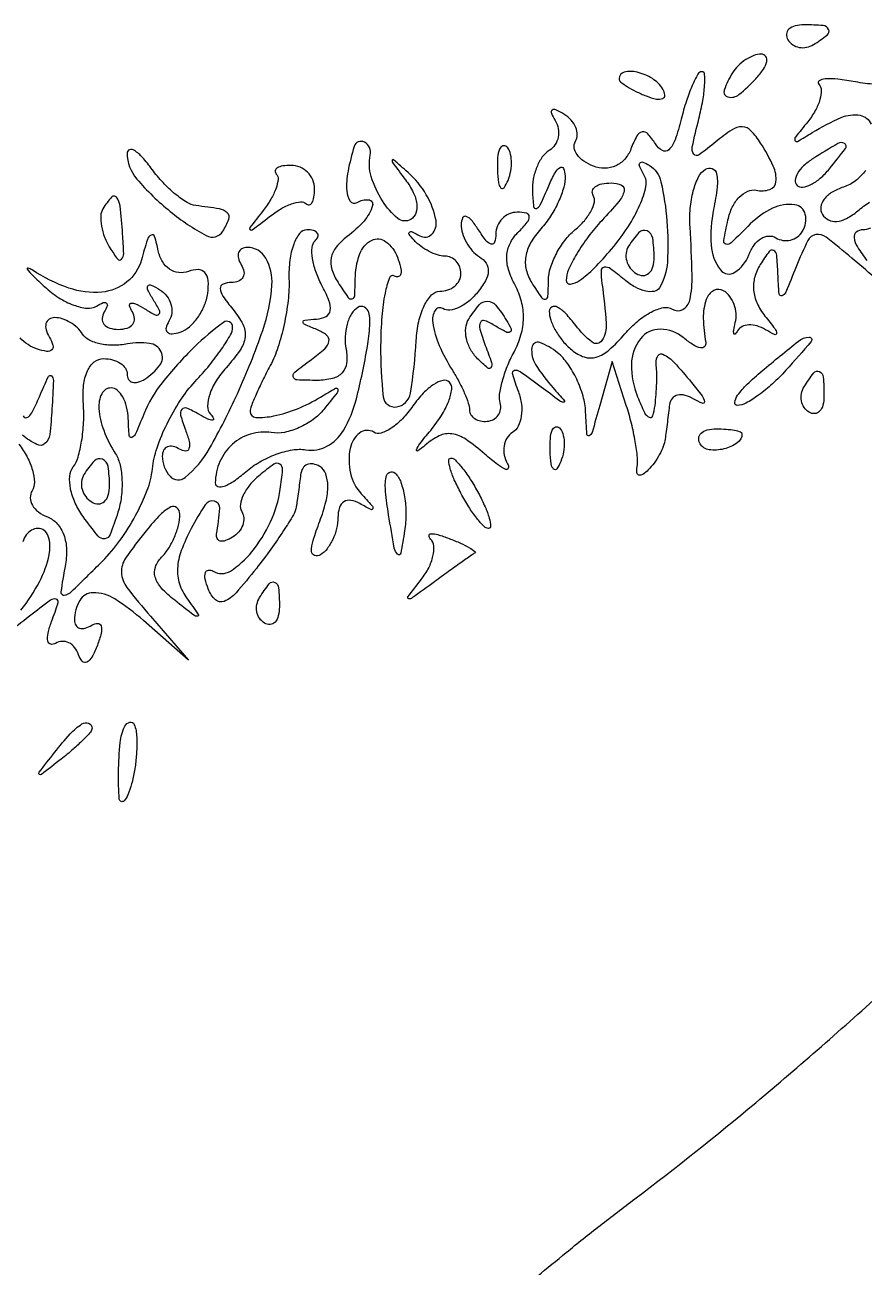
# Model space of a CAD drawing. Extents: x 153 to 7594, y 148 to 3762.
# Drawn here: x 3199.2 to 3247, y 2225.9 to 2296.7 of the extents above; entities that cross this region are included whole.
import ezdxf

# ---------------------------------------------------------------- set-up
doc = ezdxf.new("R2010")
doc.units = 0

msp = doc.modelspace()

# ---------------------------------------------------------------- linework, layer by layer
for points in [[(3242.613087, 2295.817021, 0.108766), (3242.88478, 2295.536973, 0.099739), (3243.257398, 2295.385962, 0.095385), (3243.673795, 2295.387618, 0.090093), (3244.069098, 2295.542705, 0.02679), (3244.852054, 2296.086603, 0.350126), (3244.929499, 2296.40792, 0.269722), (3244.618676, 2296.623697, 0.019984), (3243.543989, 2296.666667, 0.059057), (3243.024148, 2296.605052, 0.126631), (3242.669932, 2296.417083, 0.191218), (3242.534562, 2296.139071, 0.158515)], [(3239.458881, 2293.933469, 0.054386), (3238.990359, 2292.950813, 0.44121), (3239.201009, 2292.560407, 0.235763), (3239.829127, 2292.69962, 0.036267), (3240.789427, 2293.600859, 0.036357), (3241.217338, 2294.138842, 0.09576), (3241.412089, 2294.589002, 0.218285), (3241.350678, 2294.873691, 0.236389), (3241.098444, 2295, 0.09137), (3240.674786, 2294.921929, 0.053114), (3240.212403, 2294.686706, 0.050715), (3239.783741, 2294.341431, 0.059523)], [(3236.5397, 2291.302155, -0.021053), (3236.187541, 2290.113395, -0.11898), (3235.834974, 2289.55963, -0.328725), (3235.46518, 2289.510605, -0.12917), (3235.070455, 2289.886001, 0.040971), (3234.644809, 2290.463128, 0.270143), (3234.318131, 2290.57347, 0.224362), (3234.015757, 2290.346754, 0.029911), (3233.677018, 2289.600705, -0.089764), (3233.327058, 2289.024042, -0.104389), (3232.812749, 2288.642499, -0.105699), (3232.193475, 2288.50426, -0.094131), (3231.543598, 2288.621644, -0.05716), (3230.995072, 2288.907633, -0.087819), (3230.611524, 2289.279538, -0.118363), (3230.44905, 2289.674812, -0.178855), (3230.522055, 2290.035686, 0.140418), (3230.626503, 2290.406495, 0.099907), (3230.538716, 2290.831691, 0.085103), (3230.271054, 2291.246945, 0.068827), (3229.861803, 2291.58541, 0.028281), (3229.406512, 2291.832383, 0.273229), (3229.196175, 2291.812774, 0.351438), (3229.147299, 2291.635131, 0.036555), (3229.361803, 2291.223607, -0.092519), (3229.540551, 2290.761469, -0.096172), (3229.537029, 2290.272527, -0.09932), (3229.352714, 2289.832848, -0.105964), (3229.016312, 2289.510081, 0.102768), (3228.63218, 2289.146157, 0.055122), (3228.319188, 2288.569749, 0.05152), (3228.118863, 2287.884395, 0.055799), (3228.070285, 2287.190983, 0.015651), (3228.13381, 2286.320418, 0.479221), (3228.2939, 2286.217153, 0.206801), (3228.515361, 2286.414842, 0.007086), (3229, 2287.5, -0.020219), (3229.359045, 2288.250374, -0.132588), (3229.640936, 2288.552743, -0.46067), (3229.835255, 2288.491227, -0.08808), (3229.929715, 2288.078741, -0.082072), (3229.854015, 2287.419714, -0.037488), (3229.55359, 2286.604512, -0.035818), (3229.100071, 2285.773627, -0.041104), (3228.55059, 2285.055901, 0.052609), (3227.968303, 2284.258021, 0.090113), (3227.690014, 2283.485058, 0.101212), (3227.717206, 2282.72789, 0.081741), (3228.035277, 2281.977161, 0.009938), (3228.582293, 2281.149028, 0.288711), (3228.805645, 2281.053268, 0.352264), (3228.953543, 2281.216448, 0.012381), (3228.984687, 2282.127555, -0.074809), (3229.098901, 2282.840966, -0.043941), (3229.432893, 2283.640018, -0.042842), (3229.918031, 2284.39795, -0.055825), (3230.48899, 2284.990862, 0.041072), (3231.026197, 2285.516825, 0.055948), (3231.409869, 2286.075119, 0.069313), (3231.595715, 2286.581235, 0.194157), (3231.532978, 2286.94664, -0.201061), (3231.489948, 2287.218914, -0.181981), (3231.65161, 2287.455159, -0.104899), (3232.028287, 2287.615139, -0.048186), (3232.561727, 2287.666667, -0.110146), (3233.137923, 2287.538177, -0.359385), (3233.293186, 2287.210047, -0.112759), (3232.987235, 2286.611648, -0.014248), (3232.017739, 2285.518882, 0.026595), (3231.245483, 2284.603908, 0.028392), (3230.592711, 2283.631216, 0.029541), (3230.132672, 2282.737182, 0.104419), (3230, 2282.108823, 0.45633), (3230.230966, 2281.908453, 0.117406), (3230.755428, 2282.115117, 0.046472), (3231.582712, 2282.814743, 0.019109), (3232.571669, 2283.902804, 0.029923), (3233.516629, 2285.172839, 0.042166), (3234.187415, 2286.413747, 0.049135), (3234.530235, 2287.472681, 0.194518), (3234.41716, 2288.134038, -0.02894), (3234.17706, 2288.578056, -0.242246), (3234.185347, 2288.799007, -0.37344), (3234.349615, 2288.857701, -0.045516), (3234.720492, 2288.672746, -0.202535), (3235.388798, 2287.731772, -0.033811), (3235.727965, 2285.492171, -0.036431), (3235.750972, 2283.162367, -0.119301), (3235.298361, 2281.701442, -0.215598), (3235.000232, 2281.493877, -0.101739), (3234.521305, 2281.503114, -0.072235), (3233.931265, 2281.729451, -0.045587), (3233.322075, 2282.147665, 0.014829), (3232.513423, 2282.779249, 0.199595), (3232.155867, 2282.866521, 0.369616), (3231.978703, 2282.65961, 0.035625), (3232.029585, 2281.946223, -0.018369), (3232.270699, 2279.673382, -0.158627), (3232.026012, 2278.697533, -0.447931), (3231.463639, 2278.602026, -0.062379), (3230.531803, 2279.55887, 0.027143), (3229.964145, 2280.230317, 0.079596), (3229.485547, 2280.598574, 0.239048), (3229.184973, 2280.606898, 0.282417), (3229.031803, 2280.372445, 0.093544), (3229.11328, 2279.86221, 0.044611), (3229.3938, 2279.257037, 0.042113), (3229.810395, 2278.65766, 0.046659), (3230.308792, 2278.158689, 0.09302), (3231.024638, 2277.760883, 0.155444), (3231.707441, 2277.751805, 0.109074), (3232.440205, 2278.164008, 0.033261), (3233.335437, 2279.078793, -0.040536), (3234.064563, 2279.802503, -0.054948), (3234.834593, 2280.319037, -0.067679), (3235.529688, 2280.569557, -0.193446), (3236.026645, 2280.483533, 0.270572), (3236.630909, 2280.468371, 0.216644), (3237.026912, 2280.999471, 0.059625), (3237.162079, 2282.419564, 0.010045), (3237.040998, 2285.150833, -0.037905), (3237.053089, 2286.213097, -0.043322), (3237.228691, 2287.213591, -0.048225), (3237.528176, 2288.01725, -0.141977), (3237.919978, 2288.450543, -0.239289), (3238.309035, 2288.483235, -0.251081), (3238.553515, 2288.188754, -0.080312), (3238.584579, 2287.42439, -0.019436), (3238.384198, 2286.170991, 0.064524), (3238.244492, 2284.135437, 0.150102), (3238.775224, 2282.718227, 0.394797), (3239.600676, 2282.582925, 0.15493), (3240.388152, 2283.569126, -0.064445), (3240.686519, 2284.121675, -0.095266), (3241.085821, 2284.498923, -0.122245), (3241.519648, 2284.644504, -0.159855), (3241.923839, 2284.54707, 0.100045), (3242.326501, 2284.398192, 0.098176), (3242.758241, 2284.415905, 0.097704), (3243.152218, 2284.597317, 0.09804), (3243.447214, 2284.91459, 0.198413), (3243.604535, 2285.878188, 0.309928), (3243.006908, 2286.423672, 0.147286), (3241.741375, 2286.227566, 0.085002), (3240.47277, 2285.329913, -0.005127), (3239.383132, 2284.262395, -0.242625), (3239.096078, 2284.177098, -0.411021), (3238.96444, 2284.368016, -0.009172), (3239.20154, 2285.570721, -0.059696), (3239.449684, 2286.289923, -0.078205), (3239.845958, 2286.859837, -0.096207), (3240.323185, 2287.19716, -0.15893), (3240.80939, 2287.25, 0.133463), (3241.583768, 2287.295266, 0.296691), (3241.934989, 2287.738389, 0.133505), (3241.782097, 2288.618181, 0.031677), (3241.060903, 2289.935698, 0.049368), (3240.509777, 2290.641687, 0.197442), (3240.018943, 2290.860553, 0.154363), (3239.43597, 2290.694977, 0.027428), (3238.513334, 2290.011066, -0.016539), (3237.554149, 2289.267178, -0.41183), (3237.254015, 2289.313999, -0.215915), (3237.167916, 2289.719105, -0.007506), (3237.545526, 2291.325368, 0.016578), (3237.767106, 2292.351101, 0.028919), (3237.87275, 2293.214327, 0.030614), (3237.874499, 2293.851276, 0.397192), (3237.716816, 2294, 0.274126), (3237.486531, 2293.863488, 0.022295), (3237.164788, 2293.207508, 0.025041), (3236.835406, 2292.33599, 0.016344)], [(3233, 2293.606989, 0.2252), (3233.088769, 2293.419896, 0.029412), (3233.455882, 2293.154486, 0.029555), (3233.957462, 2292.875192, 0.020646), (3234.551938, 2292.618443, 0.036408), (3235.131719, 2292.443138, 0.155351), (3235.487528, 2292.474315, 0.32948), (3235.606889, 2292.674071, 0.1144), (3235.492921, 2293.011454, 0.115814), (3234.901891, 2293.603931, 0.080554), (3234.026239, 2293.969265, 0.115534), (3233.291154, 2293.972535, 0.349578)], [(3217.923489, 2289.75, 0.027771), (3217.574271, 2288.331978, 0.059396), (3217.498569, 2287.208609, 0.143868), (3217.700844, 2286.631545, 0.394047), (3218.087785, 2286.554254, -0.160967), (3218.742701, 2286.710627, -0.474077), (3218.968562, 2286.380903, -0.11004), (3218.482858, 2285.500214, -0.051152), (3217.518658, 2284.610243, 0.061778), (3216.903483, 2284.017808, 0.12208), (3216.617775, 2283.407559, 0.125392), (3216.653918, 2282.745893, 0.067128), (3217.003345, 2282, 0.010207), (3217.570668, 2281.157384, 0.295698), (3217.801167, 2281.064571, 0.342906), (3217.953115, 2281.238552, 0.012042), (3217.984687, 2282.190983, -0.081756), (3218.229674, 2283.599552, -0.190939), (3218.917406, 2284.395339, -0.292665), (3219.728476, 2284.323244, -0.137432), (3220.383761, 2283.442319, -0.030242), (3220.562235, 2282.877275, -0.09856), (3220.581362, 2282.487175, -0.288053), (3220.44956, 2282.333339, -0.217076), (3220.22326, 2282.362018, 0.471508), (3219.929065, 2282.262032, 0.040961), (3219.679002, 2281.392789, 0.031104), (3219.498098, 2280.071338, 0.016183), (3219.429039, 2278.40828, 0.030235), (3219.578667, 2275.494919, 0.423696), (3220.327062, 2274.91708, 0.326248), (3221.123253, 2275.696499, 0.027996), (3221.453188, 2278.701858, -0.040687), (3221.59836, 2279.773096, -0.058304), (3221.910862, 2280.678046, -0.074843), (3222.331437, 2281.294931, -0.208704), (3222.80133, 2281.5, 0.08203), (3223.25914, 2281.575617, 0.092235), (3223.647891, 2281.79375, 0.100659), (3223.907828, 2282.118585, 0.119115), (3224, 2282.5, 0.0905), (3223.930329, 2282.881774, 0.095522), (3223.730729, 2283.20625, 0.099673), (3223.433058, 2283.423359, 0.108288), (3223.083333, 2283.5, -0.079071), (3222.671927, 2283.56547, -0.041033), (3222.191146, 2283.767408, -0.039484), (3221.719852, 2284.061963, -0.048038), (3221.333333, 2284.410325, -0.022333), (3221.051193, 2284.747606, -0.417507), (3221.068573, 2284.871783, -0.280356), (3221.225162, 2284.886553, -0.016787), (3221.662215, 2284.655562, 0.343174), (3222.348598, 2284.753262, 0.242896), (3222.582195, 2285.531281, 0.087969), (3222.030284, 2286.995927, 0.07694), (3220.988105, 2288.260123, 0.002231), (3220.165795, 2288.986197, 0.535275), (3220.084442, 2288.9642, 0.245431), (3220.105769, 2288.829963, 0.001591), (3220.846786, 2287.839028, -0.045424), (3221.28657, 2287.128891, -0.08217), (3221.487948, 2286.477264, -0.116253), (3221.437504, 2285.951829, -0.174243), (3221.153343, 2285.594771, -0.323337), (3220.40424, 2285.64871, -0.077518), (3219.533755, 2286.643742, -0.06665), (3218.895607, 2288.031877, -0.127281), (3218.841241, 2289.25, 0.15912), (3218.795536, 2289.675538, 0.163781), (3218.507707, 2289.986199, 0.224089), (3218.158787, 2290.006443, 0.226472)], [(3244.02896, 2289.03906, 0.044429), (3243.507686, 2288.640546, 0.073916), (3243.159984, 2288.21208, 0.108439), (3243.032091, 2287.823706, 0.225585), (3243.13646, 2287.530207, 0.234162), (3243.452534, 2287.423579, 0.085026), (3243.916631, 2287.569338, 0.06172), (3244.453252, 2287.934292, 0.039407), (3244.979944, 2288.475834, 0.011124), (3245.89468, 2289.6293, 0.447869), (3245.839289, 2289.911334, 0.273213), (3245.458847, 2289.911828, 0.007952)], [(3205, 2289.365444, 0.180225), (3205.550379, 2287.888116, 0.04357), (3207.454031, 2286.040475, 0.045789), (3209.491782, 2284.670564, 0.398711), (3210.453521, 2284.924795, 0.048964), (3210.785896, 2285.602925, 0.301516), (3210.702403, 2285.963052, 0.149438), (3210.248387, 2286.188335, 0.01219), (3208.919389, 2286.375, -0.110468), (3208.407819, 2286.553207, -0.033866), (3207.739261, 2287.033488, -0.032051), (3207.042239, 2287.689034, -0.03016), (3206.419389, 2288.44113, 0.023247), (3205.872624, 2289.120235, 0.067409), (3205.416945, 2289.513363, 0.220607), (3205.139766, 2289.553262, 0.331252)], [(3226.078947, 2288.416667, 0.018894), (3226.137993, 2287.670344, 0.168741), (3226.279315, 2287.37858, 0.470617), (3226.461564, 2287.395823, 0.054073), (3226.683114, 2287.8125, 0.051402), (3226.839148, 2288.359369, 0.05415), (3226.876576, 2288.916927, 0.060344), (3226.797407, 2289.402231, 0.126455), (3226.604167, 2289.729167, 0.296942), (3226.385309, 2289.77538, 0.208169), (3226.200665, 2289.592839, 0.077125), (3226.089945, 2289.112848, 0.028489)], [(3213.491324, 2288.175343, -0.229318), (3213.595058, 2287.876933, -0.057381), (3213.473683, 2287.360692, -0.046938), (3213.180824, 2286.737591, -0.032282), (3212.741324, 2286.092009, 0.002204), (3211.991931, 2285.122118, 0.37607), (3212, 2285, 0.37607), (3212.122118, 2284.991931, 0.002204), (3213.092009, 2285.741324, -0.032282), (3213.737591, 2286.180824, -0.046938), (3214.360692, 2286.473683, -0.057381), (3214.876933, 2286.595058, -0.229318), (3215.175343, 2286.491324, 0.232353), (3215.359901, 2286.428357, 0.232766), (3215.52234, 2286.535993, 0.097182), (3215.6329, 2286.854143, 0.035189), (3215.666667, 2287.333333, 0.099038), (3215.564877, 2287.842184, 0.097945), (3215.275, 2288.275, 0.097945), (3214.842184, 2288.564877, 0.099038), (3214.333333, 2288.666667, 0.035189), (3213.854143, 2288.6329, 0.097182), (3213.535993, 2288.52234, 0.232766), (3213.428357, 2288.359901, 0.232353)], [(3203.625, 2286.202254, 0.128639), (3203.499519, 2285.79328, 0.054383), (3203.538159, 2285.21595, 0.048904), (3203.717855, 2284.574698, 0.045688), (3204.021716, 2283.964862, 0.026786), (3204.461214, 2283.332182, 0.466464), (3204.681573, 2283.323985, 0.194081), (3204.802304, 2283.653032, 0.010863), (3204.742929, 2284.762608, 0.00828), (3204.595767, 2286.362138, 0.138873), (3204.398282, 2286.850493, 0.470282), (3204.112545, 2286.859452, 0.042372)], [(3224.015313, 2285.309017, 0.077268), (3224.086986, 2284.805419, 0.054125), (3224.312512, 2284.277522, 0.053754), (3224.648556, 2283.806111, 0.072758), (3225.048558, 2283.469989, -0.108945), (3225.436563, 2283.093295, -0.160975), (3225.559333, 2282.639007, -0.116388), (3225.396834, 2282.088448, -0.043524), (3224.935251, 2281.421983, -0.04862), (3224.431635, 2280.922867, -0.062787), (3223.880005, 2280.5783, -0.076801), (3223.36627, 2280.43078, -0.171631), (3222.974478, 2280.515773, 0.420086), (3222.525647, 2280.405067, 0.173074), (3222.393735, 2279.722165, 0.063286), (3222.770026, 2278.405354, 0.040759), (3223.512808, 2277, -0.019709), (3223.880076, 2276.370687, -0.020283), (3224.192881, 2275.720313, -0.02051), (3224.417122, 2275.136506, -0.076473), (3224.484687, 2274.75, 0.13664), (3224.568265, 2274.47197, 0.109872), (3224.789252, 2274.249688, 0.094047), (3225.116734, 2274.118161, 0.073642), (3225.5, 2274.1, 0.098676), (3225.861258, 2274.210321, 0.11595), (3226.128846, 2274.4469, 0.118104), (3226.259874, 2274.774155, 0.105106), (3226.236497, 2275.14051, -0.104289), (3226.204271, 2275.633011, -0.030491), (3226.358449, 2276.380346, -0.029193), (3226.63973, 2277.221292, -0.027568), (3227.02168, 2278.04051, 0.05235), (3227.418198, 2279.014015, 0.066685), (3227.562, 2279.971878, 0.068303), (3227.447695, 2280.915468, 0.05868), (3227.081988, 2281.846804, -0.04812), (3226.707816, 2282.743703, -0.088719), (3226.611856, 2283.525759, -0.101995), (3226.794661, 2284.218038, -0.081163), (3227.246804, 2284.846804, 0.021305), (3227.779123, 2285.426528, 0.187336), (3227.889853, 2285.75, 0.341352), (3227.727618, 2285.943213, 0.053659), (3227.2, 2286, 0.102952), (3226.740908, 2285.904458, 0.097584), (3226.348002, 2285.632812, 0.095684), (3226.081908, 2285.227147, 0.094658), (3225.984687, 2284.75, -0.066727), (3225.918023, 2284.295085, -0.405416), (3225.730859, 2284.1875, -0.167501), (3225.440231, 2284.378141, -0.021149), (3225, 2285, 0.027275), (3224.597454, 2285.554112, 0.147021), (3224.292684, 2285.760849, 0.37991), (3224.095709, 2285.672401, 0.102799)], [(3214.213161, 2282.207581, -0.035861), (3214.160098, 2280.981939, -0.024501), (3213.932515, 2279.60627, -0.02476), (3213.580218, 2278.294902, -0.044889), (3213.146278, 2277.273323, 0.008556), (3212.707283, 2276.418195, 0.011157), (3212.336719, 2275.620454, 0.008909), (3212.055564, 2274.945564, 0.094508), (3212, 2274.654225, 0.403492), (3212.322234, 2274.319929, 0.059557), (3213.352036, 2274.404801, 0.046382), (3214.689964, 2274.809747, 0.040166), (3216, 2275.470079, -0.006577), (3216.855923, 2275.976214, -0.482563), (3216.987979, 2275.923725, -0.244183), (3216.94966, 2275.719785, -0.004028), (3216.206312, 2274.786854, -0.064812), (3215.584826, 2274.195548, -0.053244), (3214.791416, 2273.736321, -0.055142), (3213.954629, 2273.470004, -0.088013), (3213.206312, 2273.453255, 0.111733), (3212.028759, 2273.371463, 0.11008), (3210.993907, 2272.79102, 0.106815), (3210.281378, 2271.808674, 0.099775), (3210.015313, 2270.595012, 0.341694), (3210.166857, 2270.392148, 0.155402), (3210.518561, 2270.405395, 0.065841), (3211.078395, 2270.695058, 0.027396), (3211.75, 2271.220339, -0.049972), (3212.543796, 2271.785441, -0.042146), (3213.47969, 2272.219844, -0.044049), (3214.410316, 2272.469686, -0.084549), (3215.18086, 2272.473958, 0.166414), (3216.371116, 2272.674176, 0.135433), (3217.308357, 2273.57518, 0.072432), (3218.048387, 2275.369018, 0.020091), (3218.674171, 2278.356499, 0.022538), (3218.8169, 2279.527976, 0.078186), (3218.756171, 2280.286584, 0.218959), (3218.508988, 2280.600481, 0.262333), (3218.138295, 2280.585471, 0.121043), (3217.774754, 2280.21526, 0.065137), (3217.521027, 2279.623903, 0.05892), (3217.408403, 2278.9148, 0.057578), (3217.462782, 2278.193258, -0.076735), (3217.491841, 2277.410006, -0.158622), (3217.238906, 2276.859526, -0.145906), (3216.691379, 2276.534517, -0.061559), (3215.834125, 2276.428571, -0.01062), (3214.67281, 2276.45324, -0.320981), (3214.455383, 2276.623266, -0.305327), (3214.540739, 2276.892768, -0.010007), (3215.485813, 2277.613285, 0.025317), (3216.248824, 2278.232824, 0.165084), (3216.487007, 2278.657677, 0.281138), (3216.354777, 2279.004362, 0.069416), (3215.803003, 2279.320052, -0.008779), (3215.113751, 2279.610348, -0.2889), (3215.017451, 2279.753516, -0.391607), (3215.113978, 2279.864272, -0.011522), (3215.785184, 2279.921053, 0.105554), (3216.320093, 2280.070062, 0.240317), (3216.556121, 2280.402716, 0.131874), (3216.490014, 2280.965985, 0.028091), (3216.070368, 2281.868517, -0.03784), (3215.73411, 2282.630162, -0.048477), (3215.549616, 2283.373655, -0.056832), (3215.529218, 2283.995124, -0.178012), (3215.70185, 2284.368517, 0.109677), (3215.854784, 2284.608742, 0.251759), (3215.824774, 2284.814502, 0.176303), (3215.611329, 2284.95547, 0.058733), (3215.23355, 2285, 0.233177), (3214.818316, 2284.795219, 0.076177), (3214.48015, 2284.179727, 0.057229), (3214.26306, 2283.277026, 0.037542)], [(3233.542705, 2284.069098, 0.108373), (3233.401101, 2283.665803, 0.099685), (3233.434921, 2283.22714, 0.095498), (3233.639411, 2282.820631, 0.090427), (3233.983688, 2282.510081, 0.136093), (3234.36964, 2282.397824, 0.190788), (3234.701458, 2282.524436, 0.140899), (3234.925389, 2282.890269, 0.067432), (3235, 2283.440983, 0.039415), (3234.914842, 2284.519563, 0.25701), (3234.592818, 2284.933879, 0.315493), (3234.13314, 2284.838655, 0.050477)], [(3205.812986, 2283.2875, -0.157877), (3204.988655, 2282.030859, -0.14723), (3203.560054, 2281.452457, -0.107943), (3201.672128, 2281.685298, -0.061333), (3199.600842, 2282.712231, 0.081942), (3199.358693, 2282.820157, 0.707265), (3199.315306, 2282.756105, 0.041056), (3199.635897, 2282.388997, 0.007104), (3200.307034, 2281.75536, 0.043276), (3201.112125, 2281.135722, 0.053569), (3201.958362, 2280.713896, 0.063139), (3202.719304, 2280.536305, 0.165677), (3203.258673, 2280.659869, -0.037423), (3203.62967, 2280.852431, -0.271428), (3203.821138, 2280.828151, -0.332211), (3203.867712, 2280.661874, -0.046331), (3203.698497, 2280.321175, 0.123456), (3203.579045, 2279.945561, 0.188141), (3203.682099, 2279.623512, 0.149956), (3204.005104, 2279.406555, 0.073576), (3204.5, 2279.333333, 0.073576), (3204.994896, 2279.406555, 0.149956), (3205.317901, 2279.623512, 0.188141), (3205.420955, 2279.945561, 0.123456), (3205.301503, 2280.321175, -0.059084), (3205.138565, 2280.671318, -0.433941), (3205.217789, 2280.81588, -0.180377), (3205.484131, 2280.787464, -0.022597), (3206, 2280.5, 0.01854), (3206.600681, 2280.158859, 0.327184), (3206.809017, 2280.190983, 0.327184), (3206.841141, 2280.399319, 0.01854), (3206.5, 2281, -0.019337), (3206.177041, 2281.570785, -0.263295), (3206.185942, 2281.800861, -0.381877), (3206.366821, 2281.854375, -0.02792), (3206.861803, 2281.58541, -0.089393), (3207.259025, 2281.228579, -0.095145), (3207.49614, 2280.762802, -0.099849), (3207.537419, 2280.261289, -0.109601), (3207.377116, 2279.80117, 0.078551), (3207.218397, 2279.422382, 0.266242), (3207.289812, 2279.174404, 0.21829), (3207.561797, 2279.078147, 0.058081), (3208.023431, 2279.174477, 0.099736), (3208.540846, 2279.471117, 0.058947), (3209.019291, 2280.001821, 0.055623), (3209.389136, 2280.671206, 0.062057), (3209.585502, 2281.381602, 0.053251), (3209.614258, 2282.112425, 0.164996), (3209.427264, 2282.562065, 0.214588), (3209.046004, 2282.735476, 0.092894), (3208.485525, 2282.632819, -0.119698), (3207.933709, 2282.561716, -0.123134), (3207.4172, 2282.753277, -0.110158), (3207.010282, 2283.189042, -0.081762), (3206.77221, 2283.805426, 0.021502), (3206.565531, 2284.620206, 0.475206), (3206.367445, 2284.702127, 0.195713), (3206.150209, 2284.438472, 0.008808)], [(3211.5, 2283, -0.09532), (3211.645122, 2282.618517, -0.17334), (3211.589432, 2282.29375, -0.172316), (3211.340025, 2282.076576, -0.094062), (3210.936572, 2282, 0.093018), (3210.459384, 2281.910451, 0.323572), (3210.298702, 2281.661912, 0.140181), (3210.448192, 2281.226206, 0.020919), (3211.015567, 2280.481242, -0.055107), (3211.582783, 2279.620419, -0.147564), (3211.712524, 2278.905441, -0.1231), (3211.431543, 2278.155482, -0.033042), (3210.63583, 2277.150091, 0.043367), (3210.06342, 2276.395375, 0.059546), (3209.698397, 2275.626518, 0.074833), (3209.580459, 2274.95914, 0.19291), (3209.747818, 2274.508523, -0.0665), (3209.919477, 2274.259722, -0.557635), (3209.86194, 2274.165078, -0.117899), (3209.593185, 2274.227303, -0.015944), (3209.080061, 2274.50372, 0.031858), (3208.40143, 2274.841905, 0.326567), (3208.113689, 2274.773719, 0.250917), (3208.041608, 2274.443865, 0.02247), (3208.318607, 2273.612107, -0.030019), (3208.529329, 2272.945997, -0.134966), (3208.520447, 2272.541276, -0.342795), (3208.327332, 2272.403393, -0.128996), (3207.988546, 2272.507079, 0.077892), (3207.610597, 2272.666029, 0.155631), (3207.290385, 2272.644816, 0.185558), (3207.078141, 2272.450285, 0.11601), (3207, 2272.118034, 0.185513), (3207.442714, 2270.965885, 0.402362), (3208.306088, 2270.903613, 0.090269), (3209.690806, 2272.555417, 0.023189), (3211.278564, 2275.671505, 0.022281), (3212.716542, 2279.268361, 0.067396), (3213.242543, 2281.847565, 0.145563), (3212.896238, 2283.378187, 0.271167), (3211.833994, 2284, 0.126107), (3211.521582, 2283.919932, 0.188867), (3211.343172, 2283.70625, 0.147995), (3211.333949, 2283.382602, 0.072176)], [(3226.595492, 2279.845492, -0.029713), (3226.85627, 2279.361448, -0.394428), (3226.798526, 2279.185214, -0.250229), (3226.56176, 2279.182281, -0.018896), (3225.98457, 2279.509536, 0.041093), (3225.367045, 2279.824334, 0.382796), (3225.107991, 2279.732149, 0.200552), (3225.069119, 2279.351967, 0.017509), (3225.389307, 2278.414045, -0.009047), (3225.740663, 2277.439101, -0.218526), (3225.711774, 2277.1582, -0.466932), (3225.526425, 2277.127464, -0.018023), (3224.946378, 2277.662868, -0.071122), (3224.548755, 2278.188799, -0.071769), (3224.315939, 2278.803488, -0.078057), (3224.277701, 2279.409959, -0.115698), (3224.446149, 2279.912868, -0.038169), (3225.040314, 2280.727994, -0.227812), (3225.508178, 2280.935047, -0.215477), (3225.980172, 2280.703662, -0.034253)], [(3242.5, 2277, -0.024104), (3241.736916, 2276.234416, -0.028197), (3240.94094, 2275.5875, -0.028981), (3240.218358, 2275.126249, -0.128243), (3239.734228, 2275, -0.464212), (3239.585621, 2275.17587, -0.113652), (3239.752678, 2275.577727, -0.045312), (3240.297457, 2276.210423, -0.018695), (3241.139216, 2276.966731, -0.005003), (3243.221332, 2278.666305, -0.16398), (3243.823129, 2278.885646, -0.646853), (3243.938426, 2278.645074, -0.008542)], [(3244.666667, 2275.543989, -0.059057), (3244.605052, 2275.024148, -0.126631), (3244.417083, 2274.669932, -0.191218), (3244.139071, 2274.534562, -0.158515), (3243.817021, 2274.613087, -0.108766), (3243.536973, 2274.88478, -0.099739), (3243.385962, 2275.257398, -0.095385), (3243.387618, 2275.673795, -0.090093), (3243.542705, 2276.069098, -0.02679), (3244.086603, 2276.852054, -0.350126), (3244.40792, 2276.929499, -0.269722), (3244.623697, 2276.618676, -0.019984)], [(3229.683114, 2271.8125, -0.054073), (3229.461564, 2271.395823, -0.470617), (3229.279315, 2271.37858, -0.168741), (3229.137993, 2271.670344, -0.018894), (3229.078947, 2272.416667, -0.028489), (3229.089945, 2273.112848, -0.077125), (3229.200665, 2273.592839, -0.208169), (3229.385309, 2273.77538, -0.296942), (3229.604167, 2273.729167, -0.126455), (3229.797407, 2273.402231, -0.060344), (3229.876576, 2272.916927, -0.05415), (3229.839148, 2272.359369, -0.051402)], [(3240, 2273.39235, -0.242453), (3239.73067, 2272.869573, -0.095999), (3238.973487, 2272.524204, -0.093664), (3238.127513, 2272.482091, -0.223667), (3237.613087, 2272.817021, -0.158515), (3237.534562, 2273.139071, -0.191218), (3237.669932, 2273.417083, -0.126631), (3238.024148, 2273.605052, -0.059057), (3238.543989, 2273.666667, -0.017729), (3239.102116, 2273.64687, -0.028836), (3239.572297, 2273.586086, -0.02859), (3239.921037, 2273.499492, -0.328686)], [(3202.542705, 2271.069098, 0.108373), (3202.401101, 2270.665803, 0.099685), (3202.434921, 2270.22714, 0.095498), (3202.639411, 2269.820631, 0.090427), (3202.983688, 2269.510081, 0.136093), (3203.36964, 2269.397824, 0.190788), (3203.701458, 2269.524436, 0.140899), (3203.925389, 2269.890269, 0.067432), (3204, 2270.440983, 0.039415), (3203.914842, 2271.519563, 0.25701), (3203.592818, 2271.933879, 0.315493), (3203.13314, 2271.838655, 0.050477)], [(3225, 2270, -0.018363), (3225.375169, 2269.232522, -0.03505), (3225.609072, 2268.5875, -0.048507), (3225.692263, 2268.132581, -0.439016), (3225.570368, 2268, -0.205392), (3225.316932, 2268.108693, -0.023718), (3224.902822, 2268.5875, -0.025446), (3224.446431, 2269.233921, -0.018122), (3224, 2270, -0.018363), (3223.624831, 2270.767478, -0.03505), (3223.390928, 2271.4125, -0.048507), (3223.307737, 2271.867419, -0.439016), (3223.429632, 2272, -0.205392), (3223.683068, 2271.891307, -0.023718), (3224.097178, 2271.4125, -0.025446), (3224.553569, 2270.766079, -0.018122)], [(3220.797245, 2267.865335, -0.009743), (3220.570202, 2266.585054, -0.599836), (3220.39376, 2266.531401, -0.152988), (3220.209184, 2266.884406, -0.003467), (3219.881162, 2268.781418, -0.01715), (3219.71055, 2270.0865, -0.063014), (3219.735621, 2270.917335, -0.246244), (3219.944935, 2271.199105, -0.318785), (3220.253246, 2271.146754, -0.112154), (3220.579167, 2270.629233, -0.043618), (3220.790931, 2269.804952, -0.040388), (3220.871906, 2268.838071, -0.039733)], [(3224.793128, 2266.593494, 0.028248), (3224.59966, 2266.473644, 0.001456), (3223.998606, 2266.049956, 0.002311), (3223.287476, 2265.540612, 0.001675), (3222.5, 2264.967032, -0.001932), (3221.23192, 2264.044389, -0.199694), (3221.025366, 2263.995821, -0.564359), (3220.982271, 2264.103739, -0.003646), (3221.741324, 2265.092009, 0.047027), (3222.16382, 2265.75368, 0.062048), (3222.409199, 2266.425176, 0.07668), (3222.451806, 2267.00501, 0.178275), (3222.271805, 2267.394862, -0.189593), (3222.18674, 2267.590225, -0.415145), (3222.287549, 2267.698205, -0.080942), (3222.685722, 2267.64664, -0.019025), (3223.323609, 2267.429314, -0.01266), (3223.979529, 2267.158371, -0.025029), (3224.482372, 2266.90478, -0.031579), (3224.800599, 2266.696162, -0.546315)], [(3213.666667, 2263.543989, -0.059057), (3213.605052, 2263.024148, -0.126631), (3213.417083, 2262.669932, -0.191218), (3213.139071, 2262.534562, -0.158515), (3212.817021, 2262.613087, -0.108766), (3212.536973, 2262.88478, -0.099739), (3212.385962, 2263.257398, -0.095385), (3212.387618, 2263.673795, -0.090093), (3212.542705, 2264.069098, -0.02679), (3213.086603, 2264.852054, -0.350126), (3213.40792, 2264.929499, -0.269722), (3213.623697, 2264.618676, -0.019984)], [(3203, 2256.622445, -0.184603), (3202.91885, 2256.410139, -0.013803), (3202.485938, 2255.952641, -0.017649), (3201.920402, 2255.425681, -0.012436), (3201.25, 2254.872445, -0.001576), (3200.120493, 2253.99236, -0.377591), (3200, 2254, -0.377591), (3199.99236, 2254.120493, -0.001576), (3200.872445, 2255.25, -0.017685), (3201.76332, 2256.306759, -0.065617), (3202.426111, 2256.869516, -0.241985), (3202.806605, 2256.90695, -0.307699)], [(3205.519919, 2255.020371, -0.023339), (3205.423487, 2254.222037, -0.02553), (3205.254761, 2253.460102, -0.026131), (3205.044803, 2252.829126, -0.103346), (3204.822055, 2252.488722, -0.643098), (3204.554429, 2252.58873, -0.020496), (3204.509762, 2254.119184, -0.02057), (3204.599449, 2255.811622, -0.094764), (3204.872377, 2256.75, -0.221436), (3205.157397, 2256.972556, -0.376311), (3205.406436, 2256.838847, -0.082966), (3205.545576, 2256.125659, -0.025171)]]:
    msp.add_lwpolyline(points, format="xyb", close=True)
for points in [[(3247.567194, 2293.274025, -0.023443), (3246.457384, 2293.42195, 0.016825), (3245.459551, 2293.568412, 0.042863), (3244.728918, 2293.587719, 0.122025), (3244.390899, 2293.482378, 0.486526), (3244.368629, 2293.298037, -0.197772), (3244.513277, 2292.950983, -0.072258), (3244.437641, 2292.413784, -0.057553), (3244.171336, 2291.782364, -0.041585), (3243.741324, 2291.150051, 0.004496), (3243.042204, 2290.270049, 0.270724), (3243.016271, 2290.077076, 0.451652), (3243.154998, 2290.029999, 0.00647), (3244, 2290.529921, -0.033342), (3245.651914, 2291.391009, -0.149605), (3246.722459, 2291.516673, -0.255251), (3247.347275, 2291.01142, -0.098057)], [(3247.04261, 2288.383364, -0.070605), (3246.459198, 2287.786823, -0.087275), (3245.771194, 2287.42738, 0.058314), (3245.126842, 2287.136667, 0.09336), (3244.67707, 2286.736983, 0.127997), (3244.48897, 2286.296395, 0.177445), (3244.574507, 2285.879445, 0.139303), (3244.925858, 2285.558373, 0.14087), (3245.391947, 2285.471788, 0.10115), (3245.95734, 2285.645345, 0.048356), (3246.589028, 2286.073886, -0.023542), (3247.262907, 2286.581562, -0.141986)], [(3247.305923, 2285.08569, -0.099038), (3246.877555, 2285, 0.170953), (3246.504496, 2284.868609, 0.262214), (3246.380355, 2284.558382, 0.106383), (3246.571644, 2284.024757, 0.025698), (3247.110322, 2283.25, -0.004916)], [(3247.528471, 2282.308232, -0.002081), (3246.251579, 2283.387963, 0.012363), (3244.791895, 2284.571657, 0.206125), (3244.200444, 2284.722733, 0.245595), (3243.742314, 2284.382967, 0.017607), (3243.082198, 2282.887963, -0.004268), (3242.494158, 2281.453848, -0.206414), (3242.275285, 2281.243297, -0.49957), (3242.115007, 2281.345509, -0.009292), (3242.048074, 2282.5, 0.012946), (3241.978886, 2283.559329, 0.253246), (3241.803557, 2283.822797, 0.368929), (3241.547399, 2283.765699, 0.020167), (3241.04189, 2283.033538, 0.07536), (3240.724382, 2282.309982, 0.088484), (3240.659706, 2281.564753, 0.08479), (3240.857572, 2280.818296, 0.062972), (3241.307202, 2280.09158, -0.00782), (3241.87077, 2279.371702, -0.15428), (3241.963917, 2279.110391, -0.563779), (3241.851648, 2279.03678, -0.023427), (3241.33541, 2279.314272, 0.062082), (3240.858688, 2279.524913, 0.082343), (3240.389099, 2279.585225, 0.101406), (3240.00005, 2279.490555, 0.156631), (3239.749305, 2279.256231, -0.055386), (3239.611408, 2279.062729, -0.592375), (3239.537512, 2279.079923, -0.113684), (3239.528183, 2279.281698, -0.013861), (3239.620221, 2279.717975, 0.078712), (3239.660341, 2280.227782, 0.068398), (3239.54583, 2280.751788, 0.070587), (3239.299938, 2281.209837, 0.096198), (3238.956326, 2281.526992, 0.272986), (3238.389689, 2281.53866, 0.183421), (3237.963593, 2281.028228, 0.088089), (3237.794773, 2279.962164, 0.042346), (3237.938003, 2278.580727, -0.242898), (3237.868975, 2278.348233, -0.258716), (3237.643262, 2278.278587, -0.09144), (3237.225758, 2278.449918, -0.030243), (3236.689103, 2278.843059, 0.169908), (3235.358047, 2279.338189, 0.234846), (3234.224782, 2278.80216, 0.165683), (3233.707489, 2277.336389, 0.098828), (3234.053299, 2275.5, 0.014483), (3234.448049, 2274.596979, 0.167542), (3234.714002, 2274.324389, 0.461059), (3234.918251, 2274.410336, 0.045863), (3235.048136, 2275, 0.012256), (3235.11168, 2275.629296, 0.011224), (3235.146623, 2276.279687, 0.011306), (3235.151637, 2276.861541, 0.035667), (3235.118421, 2277.25, -0.141576), (3235.186539, 2277.793505, -0.423748), (3235.500288, 2277.912753, -0.096359), (3236.140089, 2277.445742, -0.016659), (3237.127555, 2276.308042, -0.00972), (3237.723592, 2275.543328, -0.129017), (3237.856995, 2275.215074, -0.575929), (3237.736664, 2275.12262, -0.037782), (3237.25, 2275.367059, 0.068195), (3236.762541, 2275.575925, 0.122869), (3236.330469, 2275.586349, 0.163347), (3236.023497, 2275.400574, 0.147365), (3235.875, 2275.059017, -0.001269), (3235.818052, 2274.586839, -0.000826), (3235.75, 2274.041815, -0.000831), (3235.681846, 2273.510301, -0.001584), (3235.625, 2273.083333, -0.060184), (3235.517479, 2272.672128, -0.03127), (3235.291927, 2272.191146, -0.030573), (3234.994881, 2271.719595, -0.040555), (3234.666667, 2271.333333, -0.046851), (3234.357595, 2271.077327, -0.216329), (3234.134374, 2271.038542, -0.310014), (3234.012766, 2271.178458, -0.076012), (3234.024818, 2271.5, 0.072983), (3234.048504, 2272.044338, 0.017598), (3233.92456, 2272.940625, 0.017693), (3233.707418, 2273.969532, 0.016737), (3233.414621, 2275), (3232.612941, 2277.5), (3231.90615, 2275, -0.002768), (3231.463034, 2273.465158, -0.216165), (3231.301436, 2273.278051, -0.525749), (3231.172393, 2273.354603, -0.005121), (3231.09968, 2274.627555, 0.057823), (3230.951317, 2275.533444, 0.041288), (3230.588656, 2276.495827, 0.041799), (3230.081785, 2277.367986, 0.067117), (3229.5, 2278, 0.085527), (3228.493255, 2278.579215, 0.482438), (3228.037241, 2278.301164, 0.172473), (3228.251988, 2277.328703, 0.04235), (3229.25, 2275.998228, -0.005631), (3229.890213, 2275.263796, -0.665625), (3229.847908, 2275.180278, -0.141032), (3229.620002, 2275.264205, -0.002515), (3228.562769, 2276.048228, 0.006096), (3227.378312, 2276.913519, 0.208358), (3227.045967, 2276.983626, 0.443307), (3226.926828, 2276.781822, 0.014296), (3227.269095, 2275.782025, -0.057967), (3227.442763, 2275.080314, -0.067043), (3227.437895, 2274.392125, -0.077838), (3227.263618, 2273.821304, -0.142334), (3226.940014, 2273.462927, 0.117757), (3226.621764, 2273.14301, 0.097829), (3226.455249, 2272.691493, 0.090069), (3226.466241, 2272.177376, 0.08184), (3226.655582, 2271.680902, -0.182833), (3226.697559, 2271.430342, -0.476793), (3226.558373, 2271.356942, -0.064372), (3226.085554, 2271.635944, -0.014221), (3225.358241, 2272.236346, 0.02988), (3224.276983, 2273.073441, 0.113699), (3223.487052, 2273.382222, 0.150722), (3222.769025, 2273.271512, 0.067041), (3221.96288, 2272.736346, -0.029918), (3221.549539, 2272.415472, -0.732514), (3221.474109, 2272.474515, -0.076344), (3221.669681, 2272.824021, -0.007433), (3222.278715, 2273.581152, 0.032653), (3222.891245, 2274.42657, 0.048045), (3223.302849, 2275.24557, 0.059557), (3223.477087, 2275.925924, 0.233388), (3223.341877, 2276.32479, 0.260538), (3222.982673, 2276.426393, 0.085951), (3222.460361, 2276.202126, 0.059772), (3221.858887, 2275.699149, 0.035998), (3221.271273, 2274.976909, -0.037575), (3220.67157, 2274.244533, -0.054713), (3220.03392, 2273.707188, -0.069978), (3219.454857, 2273.426617, -0.219695), (3219.036363, 2273.477527, 0.316095), (3218.231941, 2273.430221, 0.176866), (3217.696159, 2272.555616, 0.106459), (3217.713998, 2271.139831, 0.13101), (3218.328145, 2269.975151, -0.005304), (3218.933445, 2269.305791, -0.219039), (3218.988475, 2269.123583, -0.516975), (3218.88477, 2269.069782, -0.009566), (3218.25, 2269.412313, 0.084697), (3217.739784, 2269.595656, 0.187669), (3217.340713, 2269.516819, 0.177823), (3217.085653, 2269.183226, 0.075343), (3217, 2268.618034, -0.05948), (3216.926046, 2267.998558, -0.050704), (3216.707138, 2267.37766, -0.053109), (3216.384775, 2266.8476, -0.091429), (3216.003023, 2266.501868, -0.212862), (3215.669618, 2266.456885, -0.327341), (3215.500175, 2266.678512, -0.079968), (3215.589894, 2267.317263, -0.016045), (3215.964812, 2268.40745, 0.029998), (3216.313069, 2269.520077, 0.06116), (3216.423581, 2270.427435, 0.087242), (3216.304129, 2271.102983, 0.168612), (3215.961789, 2271.523615, 0.092223), (3215.585211, 2271.669524, 0.148504), (3215.245807, 2271.632337, 0.15725), (3214.997462, 2271.416304, 0.106761), (3214.875, 2271.059017, -0.002609), (3214.818014, 2270.596951, -0.001898), (3214.75, 2270.083592, -0.001917), (3214.681759, 2269.597065, -0.00421), (3214.625, 2269.225553, -0.093174), (3214.464773, 2268.780869, -0.010872), (3213.907122, 2267.878196, -0.012746), (3213.186572, 2266.826377, -0.010101), (3212.356691, 2265.726329, -0.014306), (3211.199167, 2264.338397, -0.110998), (3210.519472, 2263.847007, -0.300833), (3210.027879, 2263.93624, -0.110543), (3209.618145, 2264.552714, -0.035152), (3209.446531, 2265.115195, -0.124699), (3209.454861, 2265.489325, -0.312467), (3209.621696, 2265.628345, -0.16204), (3209.898148, 2265.562948, 0.290126), (3210.875432, 2265.573869, 0.077456), (3212.088897, 2266.66097, 0.063369), (3213.157786, 2268.3693, 0.070387), (3213.7176, 2270.23177, 0.016778), (3213.848544, 2271.337362, 0.274197), (3213.692335, 2271.659996, 0.308919), (3213.35373, 2271.655058, 0.019728), (3212.525222, 2271.020933, 0.046297), (3211.987323, 2270.483191, 0.060797), (3211.612019, 2269.899685, 0.074799), (3211.444808, 2269.360678, 0.178114), (3211.527322, 2268.955791, -0.126505), (3211.639856, 2268.594437, -0.100769), (3211.578372, 2268.189358, -0.089823), (3211.351185, 2267.802197, -0.077001), (3210.991535, 2267.494769, -0.050857), (3210.601704, 2267.30552, -0.138153), (3210.298331, 2267.282494, -0.239748), (3210.127178, 2267.417931, -0.15184), (3210.093644, 2267.67567, 0.027445), (3210.267558, 2269.153768, 0.368524), (3209.96401, 2269.558149, 0.311578), (3209.448182, 2269.350102, 0.024205), (3208.648159, 2268, 0.032378), (3208.082329, 2266.739053, 0.074719), (3207.868454, 2265.725218, 0.093983), (3207.98247, 2264.843995, 0.077919), (3208.4129, 2264, -0.004441), (3209.050033, 2263.104234, -0.562619), (3209.004283, 2263.000561, -0.199234), (3208.804673, 2263.054319, -0.002336), (3207.707618, 2263.907618, -0.040111), (3206.95175, 2264.606035, -0.112379), (3206.595113, 2265.22764, -0.160801), (3206.607667, 2265.80319, -0.111639), (3206.957618, 2266.357618, 0.0571), (3207.356748, 2266.860042, 0.038882), (3207.6938, 2267.508218, 0.039101), (3207.923965, 2268.194402, 0.061445), (3208, 2268.810784, 0.215093), (3207.834585, 2269.177513, 0.30437), (3207.490592, 2269.22333, 0.086964), (3206.896565, 2268.788392, 0.020334), (3206.075342, 2267.860784, 0.019885), (3204.913336, 2266.313737, 0.165444), (3204.677321, 2265.482115, 0.151411), (3204.985589, 2264.642633, 0.015863), (3206.325342, 2263), (3208.5, 2260.5), (3205.925813, 2262.759146, 0.038665), (3204.292219, 2263.983111, 0.141397), (3203.062882, 2264.343005, 0.270075), (3202.299795, 2263.902333, 0.130619), (3202, 2262.774316, 0.135719), (3202.080035, 2262.484892, 0.190738), (3202.290385, 2262.323562, 0.141157), (3202.610116, 2262.324566, 0.067596), (3202.988546, 2262.492921, -0.132381), (3203.327338, 2262.594148, -0.34454), (3203.519129, 2262.452394, -0.131106), (3203.52327, 2262.037164, -0.028922), (3203.305025, 2261.352499, -0.03077), (3202.997769, 2260.678861, -0.154006), (3202.70521, 2260.3919, -0.338357), (3202.445508, 2260.439802, -0.1039), (3202.231069, 2260.806792, 0.083235), (3202.009193, 2261.224942, 0.114573), (3201.681939, 2261.494334, 0.129844), (3201.301471, 2261.572381, 0.12506), (3200.926044, 2261.454293, -0.205097), (3200.650463, 2261.412927, -0.291456), (3200.486714, 2261.589406, -0.10372), (3200.498402, 2262.040595, -0.031559), (3200.698685, 2262.698062, 0.011532), (3201.075332, 2263.777456, 0.437169), (3200.96217, 2263.979006, 0.221475), (3200.645485, 2263.914489, 0.005496), (3199.437231, 2263, -0.001254), (3198.137632, 2261.998925, -0.332509)], [(3198.83609, 2272.793805, -0.044605), (3199.304332, 2272.071557, -0.051984), (3199.609227, 2271.312967, -0.059704), (3199.718587, 2270.631069, -0.14943), (3199.591833, 2270.14859, 0.147715), (3199.484997, 2269.74741, 0.1237), (3199.606849, 2269.322363, 0.100231), (3199.948409, 2268.93694, 0.069979), (3200.457905, 2268.654527, -0.120246), (3201.016292, 2268.267781, -0.095506), (3201.391607, 2267.634889, -0.079742), (3201.548048, 2266.802098, -0.054252), (3201.469066, 2265.839374, 0.012135), (3201.227325, 2264.396358, 0.498671), (3201.420657, 2264.202272, 0.160159), (3201.841571, 2264.40843, 0.003083), (3203.587794, 2266.133249, 0.040517), (3204.587259, 2267.309292, 0.031607), (3205.478633, 2268.730343, 0.032483), (3206.142371, 2270.169646, 0.064543), (3206.438245, 2271.387972, -0.055079), (3206.705579, 2272.586935, -0.031289), (3207.274089, 2273.96221, -0.03088), (3208.028979, 2275.292086, -0.044069), (3208.867356, 2276.358807, 0.017027), (3209.683927, 2277.28957, 0.021277), (3210.373536, 2278.208969, 0.020078), (3210.878289, 2279.012554, 0.130914), (3211, 2279.469439, 0.611977), (3210.489706, 2279.730217, 0.037762), (3208.813257, 2278.314116, 0.031037), (3206.986424, 2276.280328, 0.07044), (3205.945357, 2274.5, -0.005449), (3205.461335, 2273.35323, -0.224748), (3205.263832, 2273.180578, -0.473466), (3205.118858, 2273.281511, -0.010505), (3205.063386, 2274.25, 0.049906), (3204.971798, 2274.919616, 0.068257), (3204.750862, 2275.485938, 0.086608), (3204.44143, 2275.867762, 0.181184), (3204.088484, 2276, 0.287478), (3203.553528, 2275.664715, 0.130381), (3203.389439, 2274.819623, 0.076752), (3203.666432, 2273.585128, 0.046142), (3204.342668, 2272.241051, -0.087315), (3204.597499, 2271.610687, -0.042541), (3204.706017, 2270.746774, -0.040473), (3204.667336, 2269.803298, -0.046397), (3204.475255, 2268.922036, -0.013777), (3204.033801, 2267.653453, -0.278352), (3203.725797, 2267.411732, -0.258791), (3203.351441, 2267.563006, -0.012232), (3202.493392, 2268.67815, -0.050289), (3202.041854, 2269.447251, -0.058037), (3201.779014, 2270.25541, -0.067091), (3201.732186, 2270.980218, -0.14594), (3201.926352, 2271.497165, 0.092345), (3202.207411, 2272.057439, 0.030078), (3202.410823, 2272.964271, 0.028806), (3202.519947, 2274.020765, 0.028763), (3202.507, 2275.083333, -0.041481), (3202.521091, 2276.14919, -0.081362), (3202.737394, 2276.967229, -0.118178), (3203.13109, 2277.478572, -0.171503), (3203.663332, 2277.666667, -0.064947), (3204.174343, 2277.600008, -0.082491), (3204.607354, 2277.404539, -0.098924), (3204.897014, 2277.114617, -0.148002), (3205, 2276.774316, 0.137896), (3205.081154, 2276.485653, 0.191008), (3205.29375, 2276.325641, 0.139668), (3205.617143, 2276.328814, 0.066654), (3206, 2276.5, 0.094035), (3206.862665, 2277.28942, 0.281228), (3206.934563, 2278.052927, 0.249374), (3206.268507, 2278.536129, 0.082458), (3205.021028, 2278.50405, -0.047659), (3204.221004, 2278.427812, -0.05361), (3203.452991, 2278.510581, -0.061025), (3202.827426, 2278.729317, -0.140654), (3202.462011, 2279.061467, 0.068041), (3202.166022, 2279.4205, 0.05242), (3201.758604, 2279.724306, 0.053433), (3201.307427, 2279.930802, 0.08079), (3200.881966, 2280, 0.139444), (3200.559084, 2279.908166, 0.191168), (3200.380816, 2279.668141, 0.138623), (3200.386096, 2279.302827, 0.066003), (3200.580179, 2278.870268, -0.06412), (3200.777278, 2278.435359, -0.282351), (3200.709824, 2278.174382, -0.229021), (3200.422743, 2278.080133, -0.047207), (3199.889196, 2278.203601, -0.065271), (3199.35809, 2278.461537, -0.064196), (3198.908076, 2278.84887, -0.069768)], [(3199.085247, 2274.403097, 0.452464), (3199.297251, 2274.311848, 0.166813), (3199.577696, 2274.585937, 0.014605), (3200.00475, 2275.5, -0.006837), (3200.522016, 2276.653549, -0.516217), (3200.69326, 2276.685155, -0.213419), (3200.798322, 2276.421892, -0.003513), (3200.720892, 2274.804804, -0.017265), (3200.590261, 2273.347462, -0.181798), (3200.31687, 2272.826902, -0.31221), (3199.864965, 2272.771358, -0.044574), (3199.036428, 2273.304804, 0.002677)], [(3198.956169, 2263.350882, 0.044317), (3200.008029, 2264.963287, 0.071819), (3200.562223, 2266.500282, 0.128945), (3200.504761, 2267.567222, 0.325992), (3199.911516, 2268, 0.135101), (3199.56215, 2267.903846, 0.098331), (3199.261226, 2267.632812, 0.085237), (3199.05467, 2267.227702, 0.071036)], [(3228.35793, 2225.42719, -0.004636), (3229.995338, 2226.784661, -0.004813), (3231.918927, 2228.318988, -0.004617), (3233.898256, 2229.837592, 0.013321), (3240.779928, 2235.310314, 0.009519), (3248.193435, 2241.780048, 0.007993)]]:
    msp.add_lwpolyline(points, format="xyb")

doc.saveas('drawing.dxf')
